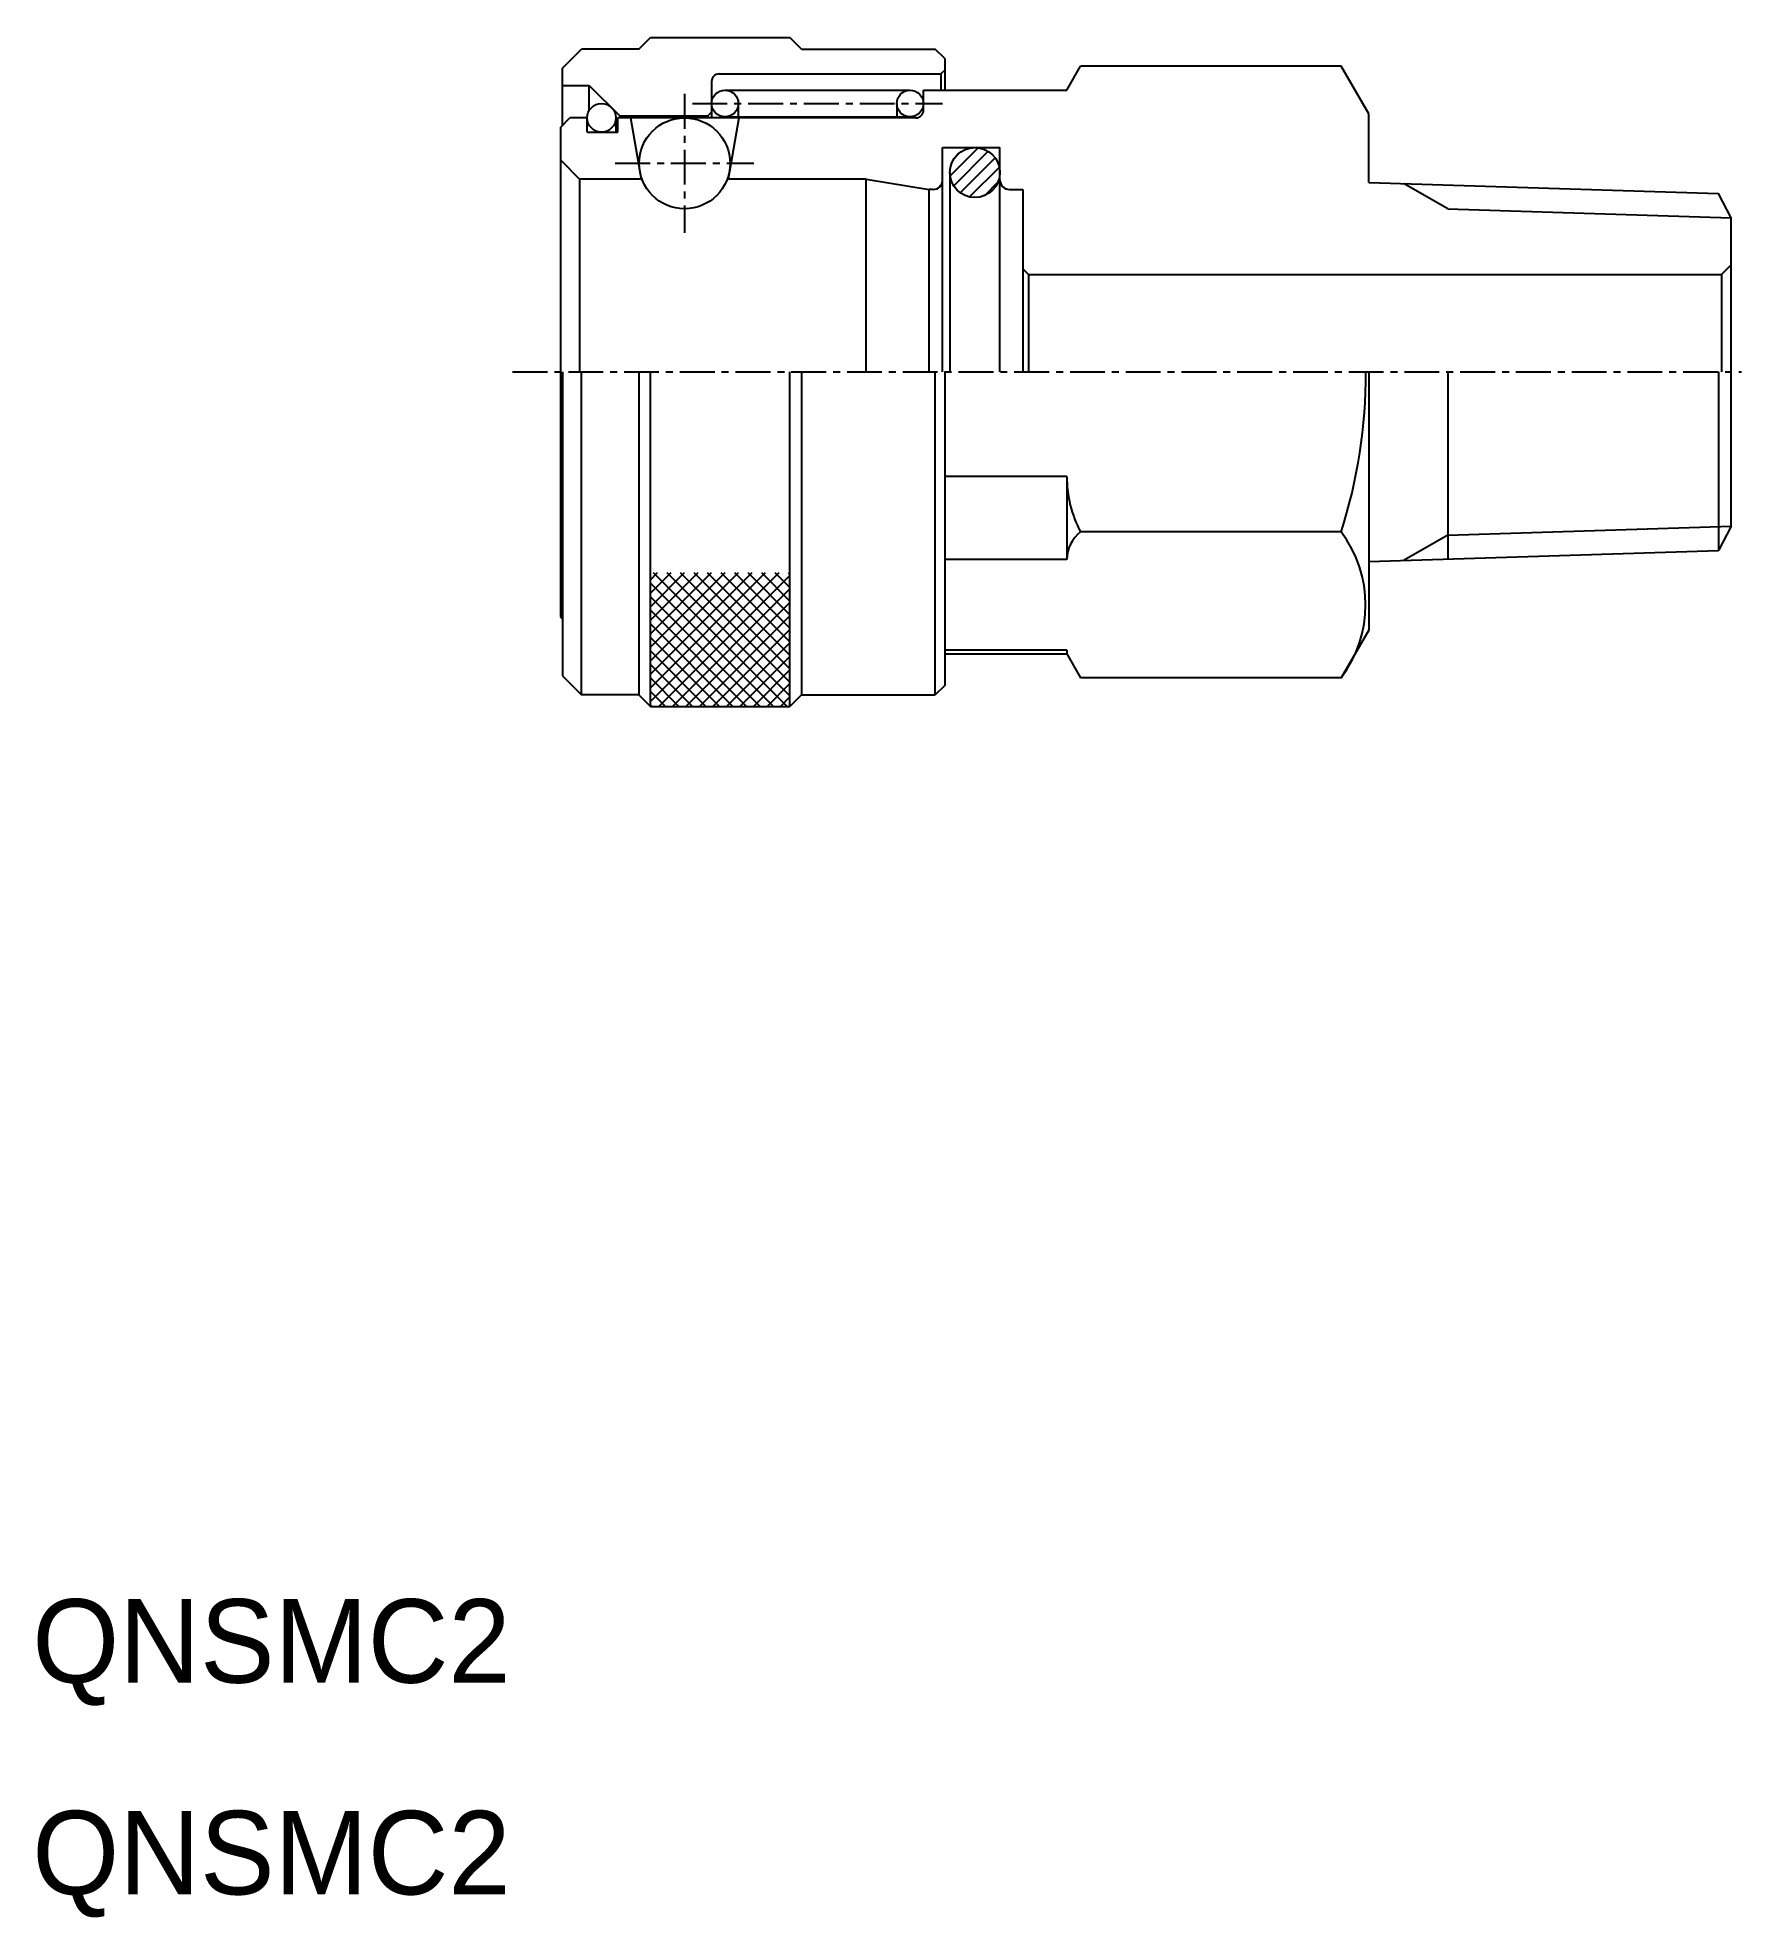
# Model space of a CAD drawing. Extents: x 40.1 to 101.3, y 131.6 to 199.
import ezdxf
from ezdxf.enums import TextEntityAlignment as Align

# ---------------------------------------------------------------- set-up
doc = ezdxf.new("R2010")
doc.units = 0
doc.linetypes.add('CENTER', pattern=[2, 1.25, -0.25, 0.25, -0.25])
doc.layers.get('0').update_dxf_attribs({"linetype": 'CONTINUOUS'})
doc.layers.add('CENTER', color=1, linetype='CENTER')

msp = doc.modelspace()

# ---------------------------------------------------------------- linework, layer by layer
at = {"color": 7, "linetype": 'CONTINUOUS'}
for p, q in [((61.722, 198.618), (62.133, 199.03)), ((62.133, 199.03), (67.139, 199.03)), ((67.55, 198.618), (67.139, 199.03)), ((58.979, 197.932), (59.665, 198.618)), ((61.722, 198.618), (59.665, 198.618)), ((67.55, 198.618), (72.35, 198.618)), ((72.693, 198.275), (72.35, 198.618)), ((58.979, 195.883), (58.979, 197.932)), ((64.602, 197.727), (72.556, 197.727)), ((72.693, 197.864), (72.556, 197.727)), ((72.556, 197.727), (72.556, 197.147)), ((72.693, 198.275), (72.693, 197.147)), ((77.074, 197.147), (77.567, 197.999)), ((86.919, 197.999), (77.567, 197.999)), ((87.906, 196.29), (86.919, 197.999)), ((58.979, 197.315), (59.939, 197.315)), ((59.939, 196.418), (59.939, 197.315)), ((59.939, 197.315), (61.036, 196.218)), ((64.327, 197.452), (64.327, 196.15)), ((64.807, 197.144), (71.451, 197.144)), ((71.931, 197.147), (77.074, 197.147)), ((71.931, 196.424), (71.931, 197.147)), ((64.327, 196.355), (64.19, 196.218)), ((65.287, 196.664), (65.287, 196.15)), ((70.971, 196.664), (70.971, 196.15)), ((58.903, 195.807), (59.246, 196.15)), ((58.903, 195.807), (58.903, 187.03)), ((59.863, 196.15), (59.246, 196.15)), ((59.863, 195.635), (59.863, 196.15)), ((59.863, 195.635), (60.96, 195.635)), ((60.891, 196.15), (60.891, 195.635)), ((71.657, 196.15), (60.96, 196.15)), ((60.96, 195.635), (60.96, 196.15)), ((61.036, 196.218), (64.19, 196.218)), ((61.036, 196.218), (61.036, 196.15)), ((61.415, 196.15), (61.802, 193.955)), ((64.19, 196.218), (64.19, 196.15)), ((64.807, 196.184), (71.451, 196.184)), ((65.305, 196.15), (64.918, 193.955)), ((87.906, 193.827), (87.906, 196.29)), ((72.617, 187.03), (72.617, 195.087)), ((72.617, 195.087), (74.674, 195.087)), ((74.674, 187.03), (74.674, 195.087)), ((58.903, 194.641), (59.589, 193.955)), ((59.589, 193.955), (59.589, 187.03)), ((61.828, 193.955), (59.589, 193.955)), ((69.874, 193.955), (64.892, 193.955)), ((69.874, 187.03), (69.874, 193.955)), ((69.874, 193.955), (72.137, 193.578)), ((72.878, 194.188), (72.878, 187.03)), ((87.906, 193.827), (100.453, 193.434)), ((72.137, 187.03), (72.137, 193.578)), ((72.274, 193.578), (72.137, 193.578)), ((75.017, 193.578), (75.497, 193.578)), ((75.497, 193.578), (75.497, 187.03)), ((100.906, 192.564), (100.453, 193.434)), ((100.906, 181.495), (100.906, 192.564)), ((75.703, 190.53), (100.563, 190.53)), ((75.703, 190.53), (75.703, 187.03)), ((100.563, 190.53), (100.906, 190.872)), ((100.563, 190.53), (100.563, 187.03)), ((58.903, 187.03), (58.903, 178.252)), ((58.979, 187.03), (58.979, 176.127)), ((59.665, 175.441), (59.665, 187.03)), ((61.722, 187.03), (61.722, 175.441)), ((62.133, 175.03), (62.133, 187.03)), ((67.139, 175.03), (67.139, 187.03)), ((67.55, 187.03), (67.55, 175.441)), ((72.35, 175.441), (72.35, 187.03)), ((72.693, 187.03), (72.693, 175.784)), ((87.906, 187.03), (87.906, 177.77)), ((90.743, 187.03), (90.743, 180.321)), ((100.453, 187.03), (100.453, 180.625)), ((77.074, 183.274), (72.693, 183.274)), ((77.074, 183.274), (77.074, 180.297)), ((100.906, 181.495), (100.453, 180.625)), ((86.919, 181.289), (77.567, 181.289)), ((77.074, 180.297), (72.693, 180.297)), ((87.906, 180.233), (100.453, 180.625)), ((62.133, 175.211), (66.752, 179.83)), ((62.133, 177.15), (64.812, 179.83)), ((62.133, 176.665), (65.297, 179.83)), ((62.133, 176.181), (65.782, 179.83)), ((62.133, 175.696), (66.267, 179.83)), ((62.133, 178.12), (63.843, 179.83)), ((62.133, 177.635), (64.328, 179.83)), ((62.133, 179.575), (62.388, 179.83)), ((62.133, 179.09), (62.873, 179.83)), ((62.133, 178.605), (63.358, 179.83)), ((62.133, 179.448), (66.551, 175.03)), ((62.236, 179.83), (67.036, 175.03)), ((62.437, 175.03), (67.139, 179.732)), ((62.721, 179.83), (67.139, 175.412)), ((63.206, 179.83), (67.139, 175.896)), ((63.691, 179.83), (67.139, 176.381)), ((64.175, 179.83), (67.139, 176.866)), ((64.66, 179.83), (67.139, 177.351)), ((65.145, 179.83), (67.139, 177.836)), ((65.63, 179.83), (67.139, 178.321)), ((66.115, 179.83), (67.139, 178.806)), ((66.6, 179.83), (67.139, 179.291)), ((67.085, 179.83), (67.139, 179.775)), ((62.133, 178.963), (66.066, 175.03)), ((62.922, 175.03), (67.139, 179.247)), ((63.407, 175.03), (67.139, 178.762)), ((58.903, 178.252), (58.979, 178.177)), ((62.133, 178.478), (65.581, 175.03)), ((63.891, 175.03), (67.139, 178.277)), ((62.133, 177.993), (65.096, 175.03)), ((62.133, 177.508), (64.612, 175.03)), ((64.376, 175.03), (67.139, 177.792)), ((87.906, 177.77), (86.919, 176.06)), ((62.133, 177.023), (64.127, 175.03)), ((64.861, 175.03), (67.139, 177.307)), ((65.346, 175.03), (67.139, 176.822)), ((77.074, 177.052), (72.693, 177.052)), ((72.693, 176.912), (77.074, 176.912)), ((77.074, 177.052), (77.074, 176.912)), ((77.074, 176.912), (77.567, 176.06)), ((58.979, 176.127), (59.665, 175.441)), ((62.133, 176.538), (63.642, 175.03)), ((65.831, 175.03), (67.139, 176.338)), ((61.722, 175.441), (59.665, 175.441)), ((61.722, 175.441), (62.133, 175.03)), ((62.133, 176.053), (63.157, 175.03)), ((62.133, 175.569), (62.672, 175.03)), ((66.316, 175.03), (67.139, 175.853)), ((67.55, 175.441), (67.139, 175.03)), ((67.55, 175.441), (72.35, 175.441)), ((72.693, 175.784), (72.35, 175.441)), ((86.919, 176.06), (77.567, 176.06)), ((62.133, 175.084), (62.187, 175.03)), ((62.133, 175.03), (67.139, 175.03)), ((66.801, 175.03), (67.139, 175.368))]:
    msp.add_line(p, q, dxfattribs=at)
at = {"color": 3, "linetype": 'CONTINUOUS'}
for p, q in [((72.886, 194.067), (73.897, 195.079)), ((73.015, 193.711), (74.253, 194.95)), ((73.047, 194.713), (73.251, 194.918)), ((73.249, 193.461), (74.504, 194.715)), ((73.584, 193.311), (74.654, 194.38)), ((74.115, 193.356), (74.608, 193.85)), ((90.743, 192.882), (89.175, 193.787)), ((90.743, 192.882), (100.906, 192.564)), ((90.743, 181.177), (100.906, 181.495)), ((90.743, 181.177), (89.175, 180.272))]:
    msp.add_line(p, q, dxfattribs=at)
msp.add_line((75.497, 190.735), (75.703, 190.53))
at = {"color": 7, "linetype": 'CONTINUOUS'}
for centre, radius in [((64.807, 196.664), 0.48), ((71.451, 196.664), 0.48), ((60.377, 196.15), 0.514), ((63.36, 194.518), 1.632), ((73.776, 194.188), 0.898)]:
    msp.add_circle(centre, radius, dxfattribs=at)
for centre, radius, start, end in [((64.602, 197.452), 0.274, 90, 180), ((71.657, 196.424), 0.274, 270, 0), ((72.274, 193.921), 0.343, 270, 0), ((75.017, 193.921), 0.343, 180, 270), ((68.809, 187.03), 18.998, 342.41205, 0), ((81.322, 183.274), 4.248, 180, 207.85437), ((78.321, 180.297), 1.247, 127.24113, 180), ((83.451, 178.675), 4.343, 322.98437, 37.01563), ((78.321, 177.052), 1.247, 180, 187.24113)]:
    msp.add_arc(centre, radius, start, end, dxfattribs=at)
at = {"layer": 'CENTER', "color": 1, "linetype": 'CENTER'}
for p, q in [((63.36, 197.007), (63.36, 192.028)), ((63.642, 196.664), (72.617, 196.664)), ((60.871, 194.518), (65.849, 194.518)), ((57.189, 187.03), (101.277, 187.03))]:
    msp.add_line(p, q, dxfattribs=at)

# ---------------------------------------------------------------- texts
for p in [(39.955, 139.094), (39.955, 131.497)]:
    msp.add_text('QNSMC2', height=3).set_placement(p, align=Align.BOTTOM_LEFT)

doc.saveas('drawing.dxf')
